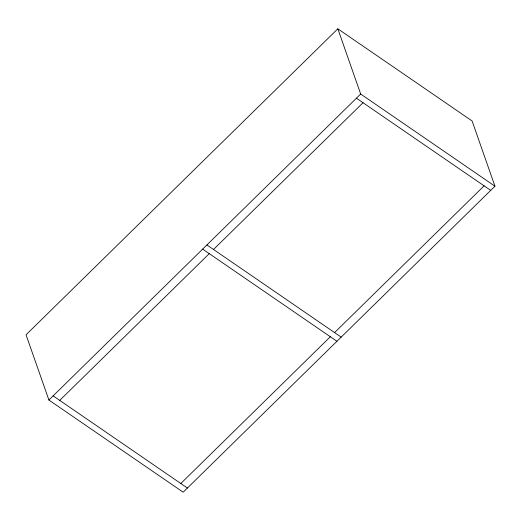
<?xml version="1.0" encoding="UTF-8"?>
<svg xmlns="http://www.w3.org/2000/svg" width="521" height="521" viewBox="0 0 521 521"><rect width="100%" height="100%" fill="white"/><g stroke="black" fill="none" stroke-linecap="round" stroke-linejoin="round"><path stroke-width="0.78" d="M337.829 28.798L26.05 334.788L48.896 400.024L183.171 492.202L494.95 186.212L472.104 120.976L337.829 28.798L360.675 94.027L494.95 186.212M48.896 400.024L360.675 94.027M59.739 400.395L209.266 253.642M213.512 249.481L363.039 102.728M180.807 483.508L330.334 336.755M334.58 332.593L484.107 185.841M356.436 98.195L490.71 190.373M206.909 244.948L341.183 337.126M202.662 249.11L336.937 341.288M53.135 395.862L187.41 488.04"/></g></svg>
